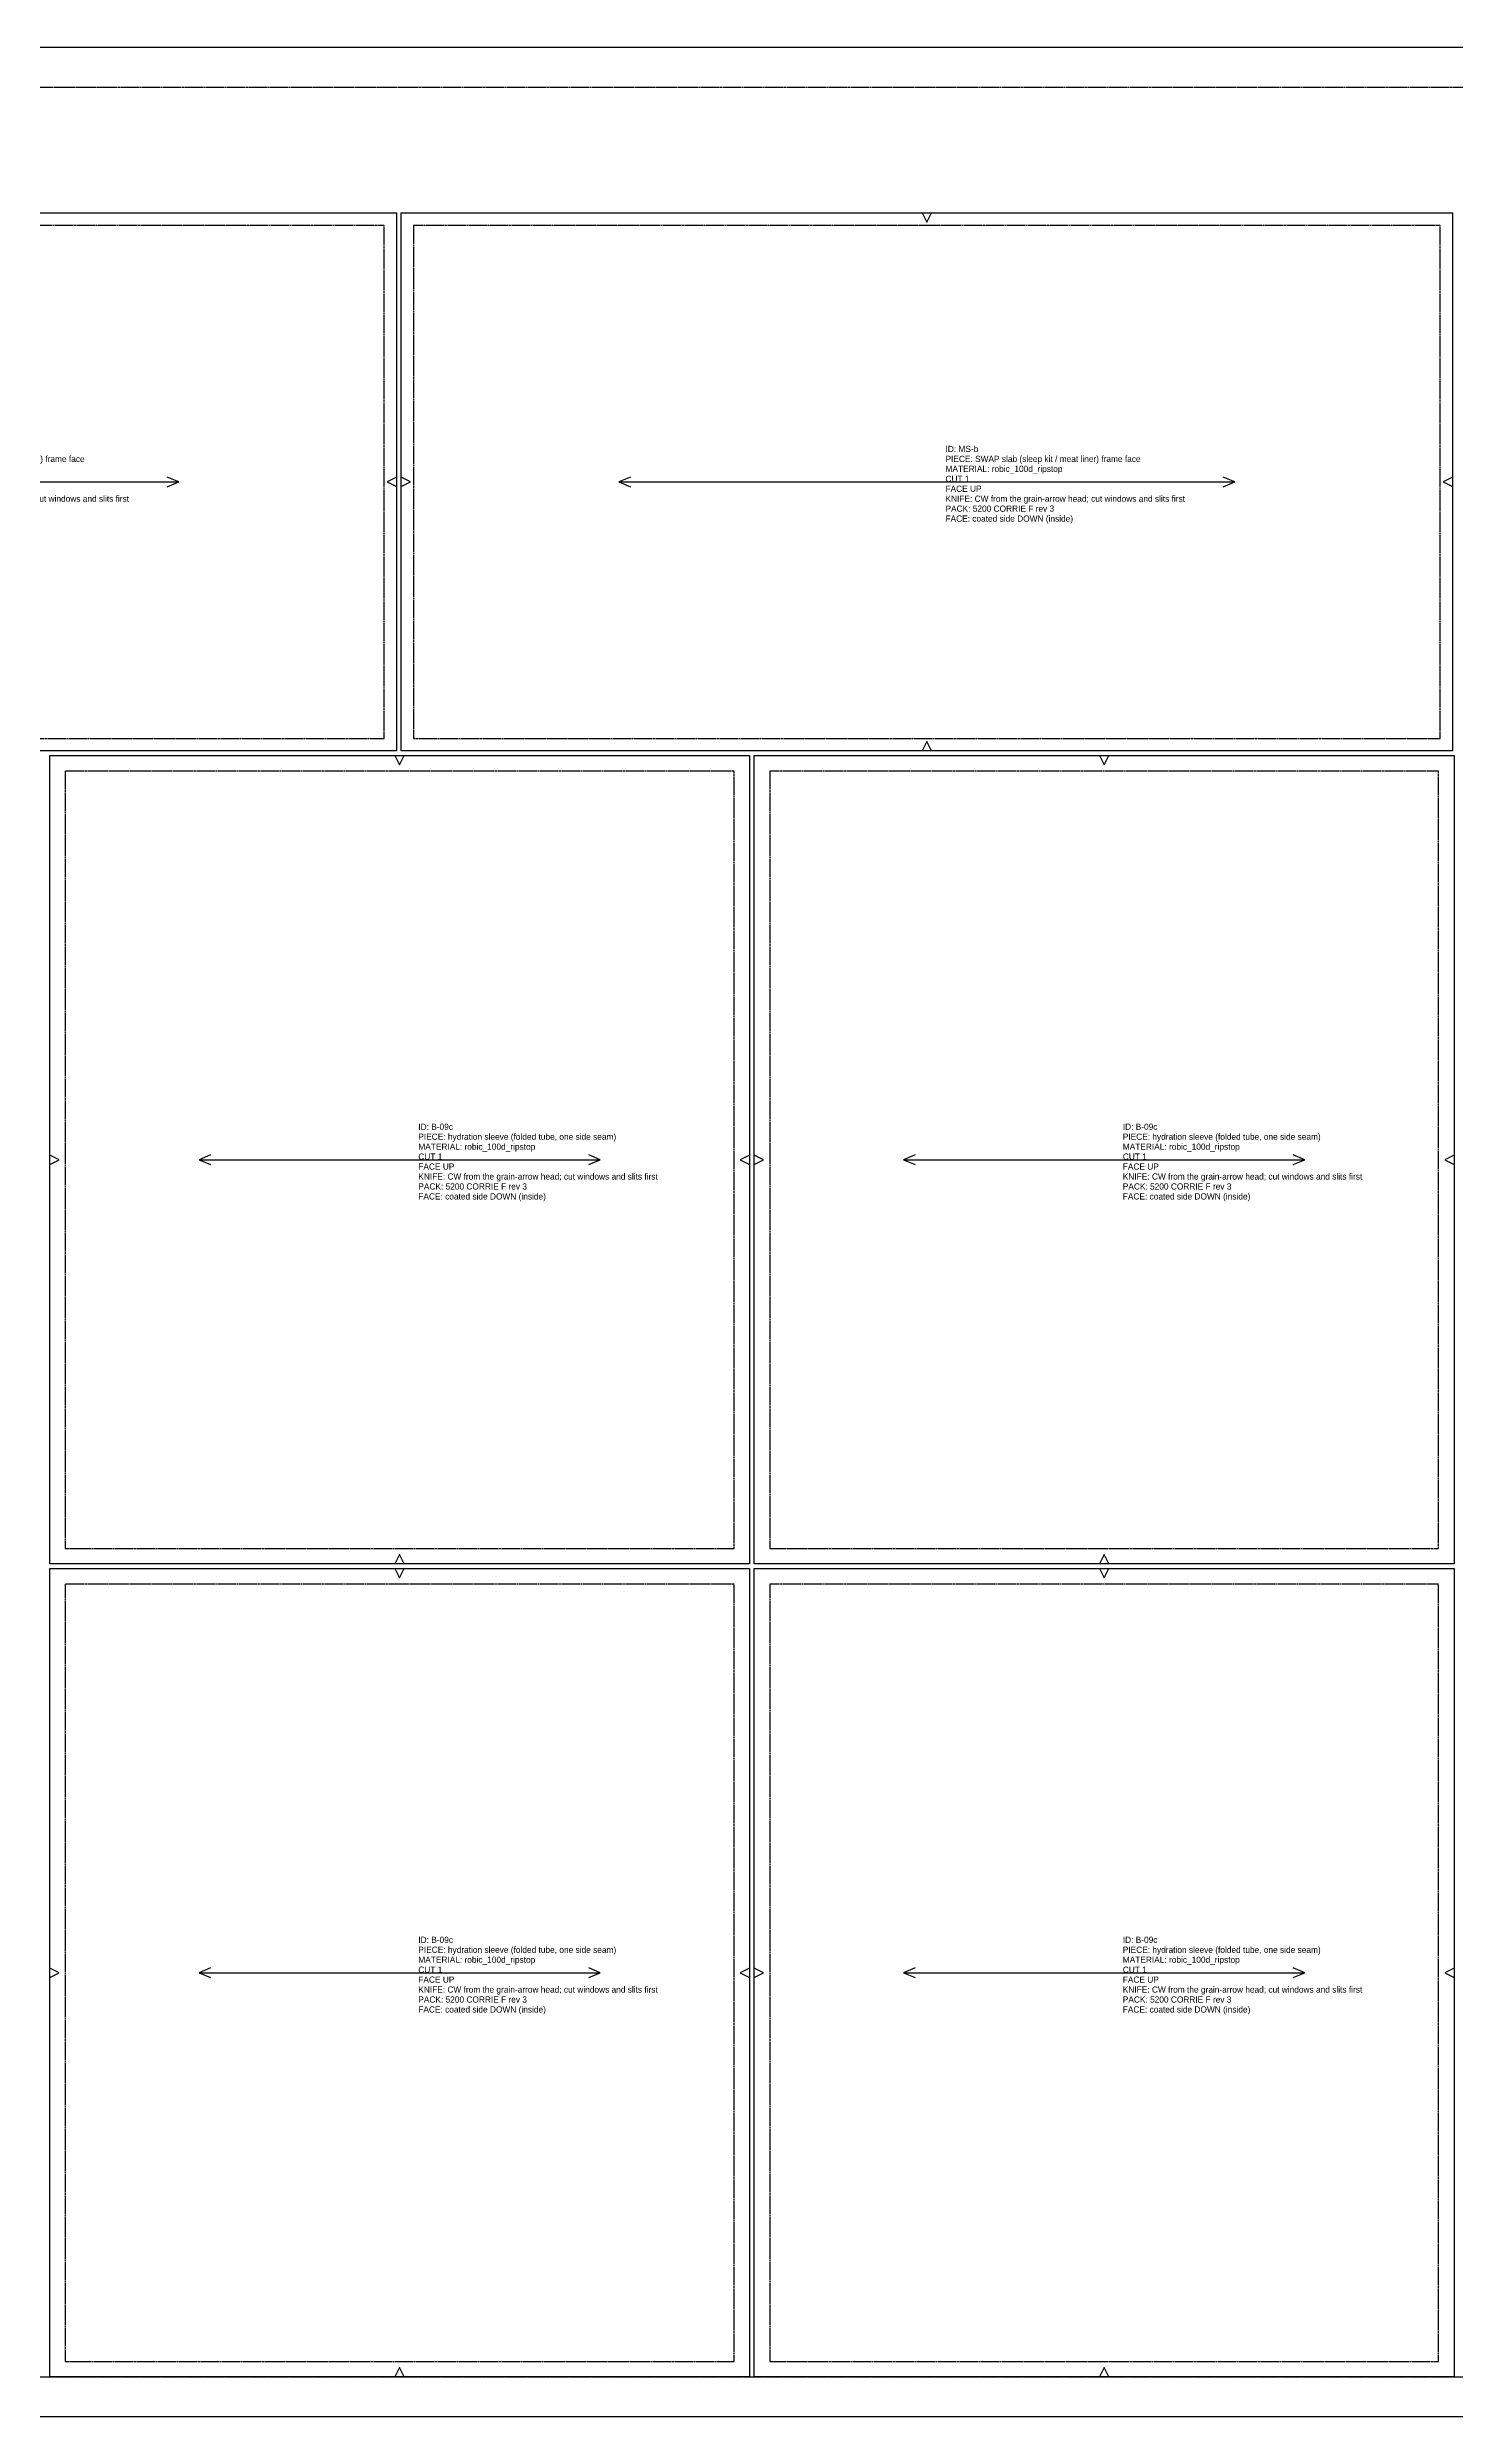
# Model space of a CAD drawing. Header units: millimetres. Extents: x 0 to 9408, y -22 to 1524.
# Drawn here: x 3060 to 3966, y 0 to 1524 of the extents above; entities that cross this region are included whole.
import ezdxf

# ---------------------------------------------------------------- set-up
doc = ezdxf.new("R2010")
doc.units = ezdxf.units.MM
doc.linetypes.add('DASHED', pattern=[1.524, 1.27, -0.254])
for name, color, linetype in [('CUT', 7, 'Continuous'), ('GRAIN', 5, 'Continuous'), ('NOTCH', 1, 'Continuous'), ('SEW', 3, 'Continuous'), ('TEXT', 2, 'Continuous')]:
    doc.layers.add(name, color=color, linetype=linetype)

msp = doc.modelspace()

# ---------------------------------------------------------------- linework, layer by layer
at = {"layer": 'CUT'}
for points in [[(2609, 1417.5), (3285, 1417.5), (3285, 1071.5), (2609, 1071.5)], [(3288, 1417.5), (3964, 1417.5), (3964, 1071.5), (3288, 1071.5)], [(3062, 1068.5), (3512, 1068.5), (3512, 548.5), (3062, 548.5)], [(3515, 1068.5), (3965, 1068.5), (3965, 548.5), (3515, 548.5)], [(3062, 545.5), (3512, 545.5), (3512, 25.5), (3062, 25.5)], [(3515, 545.5), (3965, 545.5), (3965, 25.5), (3515, 25.5)]]:
    msp.add_lwpolyline(points, close=True, dxfattribs=at)
at = {"layer": 'GRAIN'}
for points in [[(2749, 1244.5), (3145, 1244.5)], [(3137.6, 1241.4), (3145, 1244.5), (3137.6, 1247.6)], [(3435.4, 1247.6), (3428, 1244.5), (3435.4, 1241.4)], [(3428, 1244.5), (3824, 1244.5)], [(3816.6, 1241.4), (3824, 1244.5), (3816.6, 1247.6)], [(3165.4, 811.6), (3158, 808.5), (3165.4, 805.4)], [(3158, 808.5), (3416, 808.5)], [(3408.6, 805.4), (3416, 808.5), (3408.6, 811.6)], [(3618.4, 811.6), (3611, 808.5), (3618.4, 805.4)], [(3611, 808.5), (3869, 808.5)], [(3861.6, 805.4), (3869, 808.5), (3861.6, 811.6)], [(3165.4, 288.6), (3158, 285.5), (3165.4, 282.4)], [(3158, 285.5), (3416, 285.5)], [(3408.6, 282.4), (3416, 285.5), (3408.6, 288.6)], [(3618.4, 288.6), (3611, 285.5), (3618.4, 282.4)], [(3611, 285.5), (3869, 285.5)], [(3861.6, 282.4), (3869, 285.5), (3861.6, 288.6)]]:
    msp.add_lwpolyline(points, dxfattribs=at)
at = {"layer": 'NOTCH'}
for points in [[(3623, 1417.5), (3626, 1411.5), (3629, 1417.5)], [(3285, 1247.5), (3279, 1244.5), (3285, 1241.5)], [(3288, 1241.5), (3294, 1244.5), (3288, 1247.5)], [(3964, 1247.5), (3958, 1244.5), (3964, 1241.5)], [(3284, 1068.5), (3287, 1062.5), (3290, 1068.5)], [(3629, 1071.5), (3626, 1077.5), (3623, 1071.5)], [(3737, 1068.5), (3740, 1062.5), (3743, 1068.5)], [(3062, 805.5), (3068, 808.5), (3062, 811.5)], [(3512, 811.5), (3506, 808.5), (3512, 805.5)], [(3515, 805.5), (3521, 808.5), (3515, 811.5)], [(3965, 811.5), (3959, 808.5), (3965, 805.5)], [(3290, 548.5), (3287, 554.5), (3284, 548.5)], [(3743, 548.5), (3740, 554.5), (3737, 548.5)], [(3284, 545.5), (3287, 539.5), (3290, 545.5)], [(3737, 545.5), (3740, 539.5), (3743, 545.5)], [(3062, 282.5), (3068, 285.5), (3062, 288.5)], [(3512, 288.5), (3506, 285.5), (3512, 282.5)], [(3515, 282.5), (3521, 285.5), (3515, 288.5)], [(3965, 288.5), (3959, 285.5), (3965, 282.5)], [(3290, 25.5), (3287, 31.5), (3284, 25.5)], [(3743, 25.5), (3740, 31.5), (3737, 25.5)]]:
    msp.add_lwpolyline(points, dxfattribs=at)
at = {"layer": 'SEW', "linetype": 'DASHED'}
for points in [[(2617, 1409.5), (2617, 1079.5), (3277, 1079.5), (3277, 1409.5)], [(3296, 1409.5), (3296, 1079.5), (3956, 1079.5), (3956, 1409.5)], [(3072, 1058.5), (3072, 558.5), (3502, 558.5), (3502, 1058.5)], [(3525, 1058.5), (3525, 558.5), (3955, 558.5), (3955, 1058.5)], [(3072, 535.5), (3072, 35.5), (3502, 35.5), (3502, 535.5)], [(3525, 535.5), (3525, 35.5), (3955, 35.5), (3955, 535.5)]]:
    msp.add_lwpolyline(points, close=True, dxfattribs=at)
at = {"layer": 'TEXT', "linetype": 'DASHED'}
for p, q in [((0, 1498.5), (9305, 1498.5)), ((0, 25.5), (9305, 25.5))]:
    msp.add_line(p, q, dxfattribs=at)
at = {"layer": 'TEXT'}
msp.add_lwpolyline([(0, 0), (9305, 0), (9305, 1524), (0, 1524)], close=True, dxfattribs=at)

# ---------------------------------------------------------------- texts
for s, p in [('ID: MS-b', (3638, 1263.7)), ('PIECE: SWAP slab (sleep kit / meat liner) frame face', (2959, 1257.3)), ('PIECE: SWAP slab (sleep kit / meat liner) frame face', (3638, 1257.3)), ('MATERIAL: robic_100d_ripstop', (3638, 1250.9)), ('KNIFE: CW from the grain-arrow head; cut windows and slits first', (2959, 1231.7)), ('CUT 1', (3638, 1244.5)), ('FACE UP', (3638, 1238.1)), ('KNIFE: CW from the grain-arrow head; cut windows and slits first', (3638, 1231.7)), ('PACK: 5200 CORRIE F rev 3', (3638, 1225.3)), ('FACE: coated side DOWN (inside)', (3638, 1218.9)), ('PIECE: hydration sleeve (folded tube, one side seam)', (3299, 821.3)), ('ID: B-09c', (3299, 827.7)), ('PIECE: hydration sleeve (folded tube, one side seam)', (3752, 821.3)), ('ID: B-09c', (3752, 827.7)), ('CUT 1', (3299, 808.5)), ('MATERIAL: robic_100d_ripstop', (3299, 814.9)), ('CUT 1', (3752, 808.5)), ('MATERIAL: robic_100d_ripstop', (3752, 814.9)), ('FACE UP', (3299, 802.1)), ('KNIFE: CW from the grain-arrow head; cut windows and slits first', (3299, 795.7)), ('PACK: 5200 CORRIE F rev 3', (3299, 789.3)), ('FACE UP', (3752, 802.1)), ('KNIFE: CW from the grain-arrow head; cut windows and slits first', (3752, 795.7)), ('PACK: 5200 CORRIE F rev 3', (3752, 789.3)), ('FACE: coated side DOWN (inside)', (3299, 782.9)), ('FACE: coated side DOWN (inside)', (3752, 782.9)), ('ID: B-09c', (3299, 304.7)), ('ID: B-09c', (3752, 304.7)), ('PIECE: hydration sleeve (folded tube, one side seam)', (3299, 298.3)), ('MATERIAL: robic_100d_ripstop', (3299, 291.9)), ('PIECE: hydration sleeve (folded tube, one side seam)', (3752, 298.3)), ('MATERIAL: robic_100d_ripstop', (3752, 291.9)), ('CUT 1', (3299, 285.5)), ('FACE UP', (3299, 279.1)), ('KNIFE: CW from the grain-arrow head; cut windows and slits first', (3299, 272.7)), ('CUT 1', (3752, 285.5)), ('FACE UP', (3752, 279.1)), ('KNIFE: CW from the grain-arrow head; cut windows and slits first', (3752, 272.7)), ('PACK: 5200 CORRIE F rev 3', (3299, 266.3)), ('FACE: coated side DOWN (inside)', (3299, 259.9)), ('PACK: 5200 CORRIE F rev 3', (3752, 266.3)), ('FACE: coated side DOWN (inside)', (3752, 259.9))]:
    msp.add_text(s, height=4, dxfattribs=at).set_placement(p)

doc.saveas('drawing.dxf')
